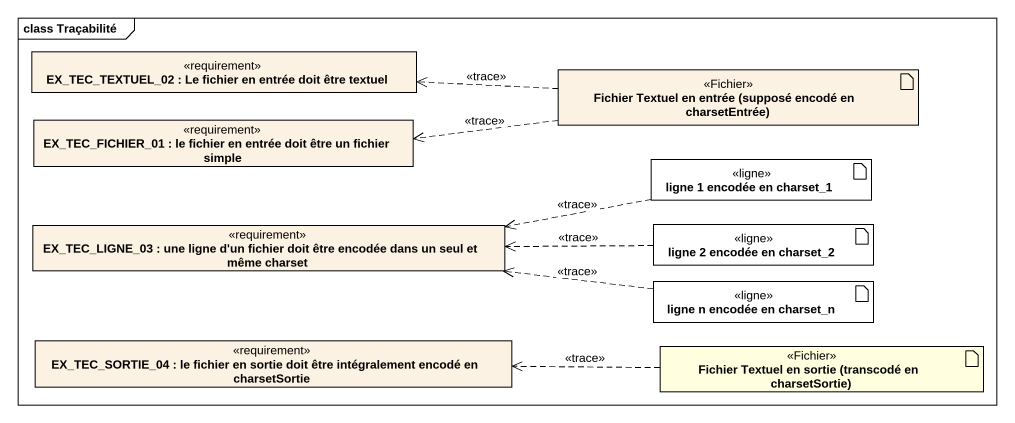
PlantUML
@startuml
mainframe class Traçabilité
allowmixing
hide circle
hide empty members
class "EX_TEC_TEXTUEL_02 : Le fichier en entrée doit être textuel" as EX_TEC_TEXTUEL_02_Le <<requirement>>
artifact "Fichier Textuel en entrée (supposé encodé en charsetEntrée)" as Fichier_Textuel_en_entrée <<Fichier>>
class "EX_TEC_FICHIER_01 : le fichier en entrée doit être un fichier simple" as EX_TEC_FICHIER_01_le <<requirement>>
artifact "ligne 1 encodée en charset_1" as ligne_1_encodée_en_charset_1 <<ligne>> #FFFFFF
class "EX_TEC_LIGNE_03 : une ligne d'un fichier doit être encodée dans un seul et même charset" as EX_TEC_LIGNE_03_une_ligne_d <<requirement>>
artifact "ligne 2 encodée en charset_2" as ligne_2_encodée_en_charset_2 <<ligne>> #FFFFFF
artifact "ligne n encodée en charset_n" as ligne_n_encodée_en_charset_n <<ligne>> #FFFFFF
class "EX_TEC_SORTIE_04 : le fichier en sortie doit être intégralement encodé en charsetSortie" as EX_TEC_SORTIE_04_le_fichier <<requirement>>
artifact "Fichier Textuel en sortie (transcodé en charsetSortie)" as Fichier_Textuel_en_sortie <<Fichier>> #FFFFE0
Fichier_Textuel_en_entrée .left.> EX_TEC_TEXTUEL_02_Le : <<trace>>
Fichier_Textuel_en_entrée .left.> EX_TEC_FICHIER_01_le : <<trace>>
ligne_1_encodée_en_charset_1 .left.> EX_TEC_LIGNE_03_une_ligne_d : <<trace>>
ligne_2_encodée_en_charset_2 .left.> EX_TEC_LIGNE_03_une_ligne_d : <<trace>>
ligne_n_encodée_en_charset_n .left.> EX_TEC_LIGNE_03_une_ligne_d : <<trace>>
Fichier_Textuel_en_sortie .left.> EX_TEC_SORTIE_04_le_fichier : <<trace>>
@enduml
